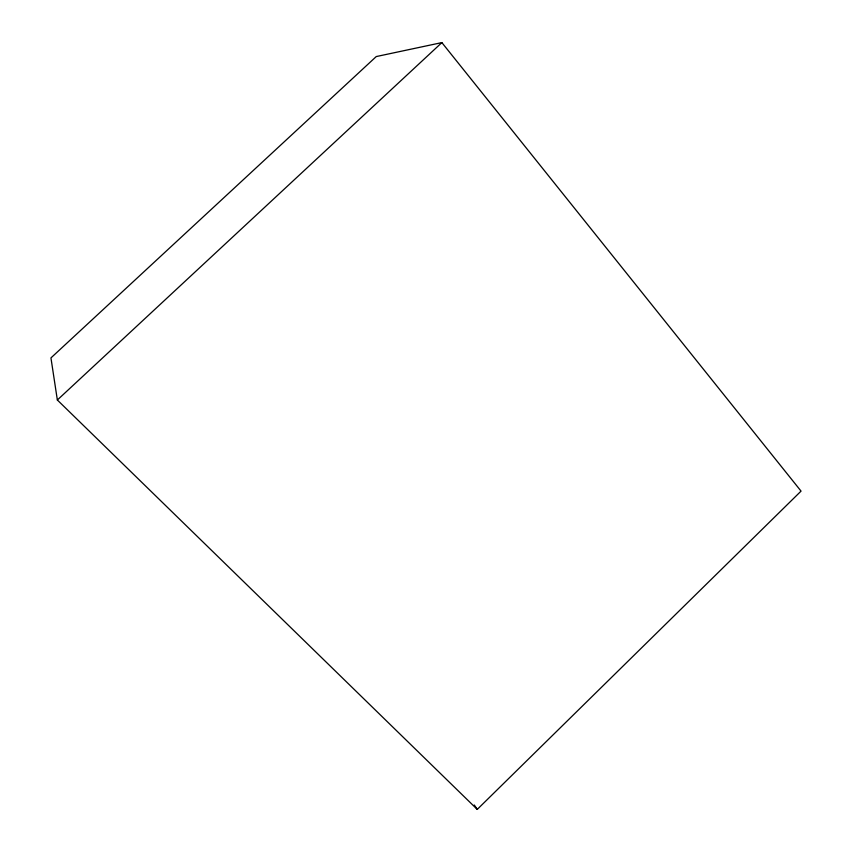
<?xml version="1.0" encoding="UTF-8"?>
<svg xmlns="http://www.w3.org/2000/svg" width="852" height="852" viewBox="0 0 852 852"><rect width="100%" height="100%" fill="white"/><g stroke="black" fill="none" stroke-linecap="round" stroke-linejoin="round"><path stroke-width="1.28" d="M477.258 809.4L801.05 491.114L441.868 42.6L376.254 56.562L50.95 357.904L57.35 400.003L477.258 809.4L474.287 805.023M57.35 400.003L441.868 42.6"/></g></svg>
